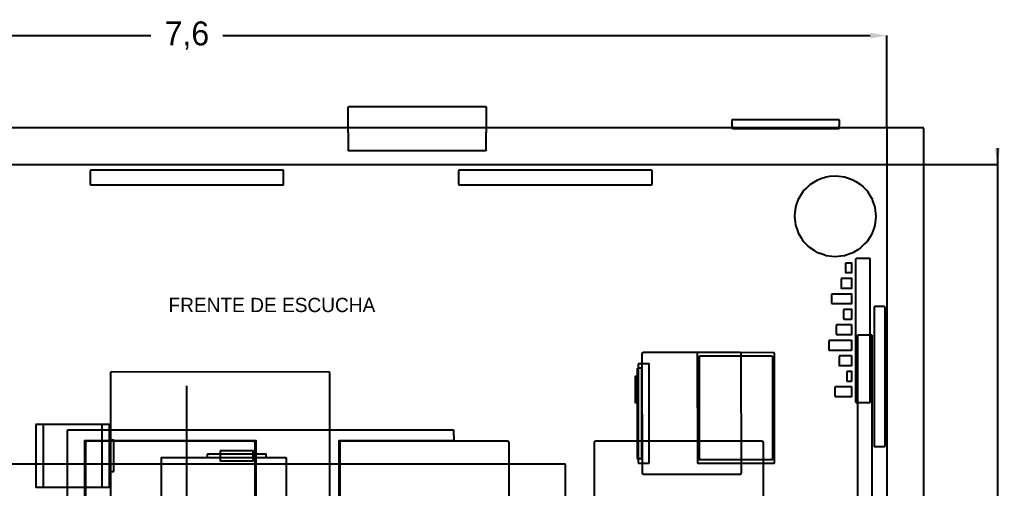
# Model space of a CAD drawing. Header units: metres. Extents: x 1053.8 to 1062.49, y -6.25 to 0.59.
# Drawn here: x 1057.09 to 1062.49, y -1.96 to 0.59 of the extents above; entities that cross this region are included whole.
import ezdxf

# ---------------------------------------------------------------- set-up
doc = ezdxf.new("R2010")
doc.units = ezdxf.units.M
for name, color, linetype in [('CORTE', 7, 'Continuous'), ('COTAS', 4, 'Continuous'), ('TEXTOS', 7, 'Continuous'), ('VISTA', 8, 'Continuous')]:
    doc.layers.add(name, color=color, linetype=linetype)
doc.dimstyles.get("Standard").update_dxf_attribs({"dimtxt": 2.5, "dimasz": 2.5, "dimexe": 1.25, "dimexo": 0.625, "dimtad": 1, "dimcen": 2.5, "dimazin": 3, "dimtfac": 1, "dimtmove": 0, "dimatfit": 3})

# ---------------------------------------------------------------- blocks, each defined once
blk = doc.blocks.new('_CLOSEDFILLED')
at = {"color": 0, "linetype": 'BYBLOCK'}
blk.add_solid([(-1, 0.164), (0, 0), (-1, -0.164)], dxfattribs=at)
blk = doc.blocks.new('*D1')
for p, q in [((1054.2, 0), (1054.2, 0.5)), ((1054.29, 0.5), (1057.805, 0.5)), ((1058.195, 0.5), (1061.71, 0.5)), ((1061.8, 0), (1061.8, 0.5))]:
    blk.add_line(p, q)
at = {"layer": 'Defpoints'}
for p in [(1054.2, 0.5), (1054.2, 0), (1061.8, 0)]:
    blk.add_point(p, dxfattribs=at)
at = {"layer": 'COTAS', "xscale": 0.09, "yscale": 0.09, "rotation": 180}
blk.add_blockref('_CLOSEDFILLED', (1054.2, 0.5), dxfattribs=at)
at = {"layer": 'COTAS', "xscale": 0.09, "yscale": 0.09}
blk.add_blockref('_CLOSEDFILLED', (1061.8, 0.5), dxfattribs=at)
at = {"layer": 'COTAS', "insert": (1058, 0.5), "char_height": 0.13, "attachment_point": 5}
blk.add_mtext('7,6', dxfattribs=at)
blk = doc.blocks.new('*D2')
for p, q in [((1062.4, -0.11), (1062.4, -2.805)), ((1062, -0.2), (1062.4, -0.2)), ((1062.4, -3.195), (1062.4, -5.89)), ((1062, -5.8), (1062.4, -5.8))]:
    blk.add_line(p, q)
at = {"layer": 'Defpoints'}
for p in [(1062, -0.2), (1062.4, -0.2), (1062, -5.8)]:
    blk.add_point(p, dxfattribs=at)
at = {"layer": 'COTAS', "xscale": 0.09, "yscale": 0.09}
for p, rotation in [((1062.4, -0.2), 270), ((1062.4, -5.8), 90)]:
    blk.add_blockref('_CLOSEDFILLED', p, dxfattribs=dict(at, rotation=rotation))
at = {"layer": 'COTAS', "insert": (1062.4, -3), "char_height": 0.13, "attachment_point": 5, "rotation": 90}
blk.add_mtext('5,6', dxfattribs=at)

msp = doc.modelspace()

# ---------------------------------------------------------------- linework, layer by layer
at = {"layer": 'CORTE'}
for p, q in [((1058.8753, 0.1116), (1058.875, 0.1105)), ((1058.875, -0.0262), (1058.875, 0.1105)), ((1058.8753, 0.1116), (1058.8758, 0.1131)), ((1058.876, 0.1133), (1058.8758, 0.1131)), ((1058.876, 0.1133), (1058.8763, 0.1137)), ((1058.8763, 0.1137), (1058.8767, 0.114)), ((1058.8767, 0.114), (1058.8769, 0.1142)), ((1058.8769, 0.1142), (1058.8784, 0.1147)), ((1058.8784, 0.1147), (1058.8795, 0.115)), ((1058.8795, 0.115), (1059.318, 0.115)), ((1059.318, 0.115), (1059.6205, 0.115)), ((1059.6205, 0.115), (1059.622, 0.1145)), ((1059.622, 0.1145), (1059.6231, 0.1142)), ((1059.6231, 0.1142), (1059.6234, 0.1139)), ((1059.6234, 0.1139), (1059.6237, 0.1137)), ((1059.6237, 0.1137), (1059.624, 0.1133)), ((1059.6242, 0.1131), (1059.624, 0.1133)), ((1059.6242, 0.1131), (1059.6247, 0.1116)), ((1059.625, 0.1105), (1059.6247, 0.1116)), ((1059.625, 0.1105), (1059.625, -0.0262)), ((1058.875, -0.0262), (1058.875, -0.0262)), ((1058.875, -0.0262), (1058.875, -0.1205)), ((1059.625, -0.1205), (1059.625, -0.0262)), ((1058.8755, -0.122), (1058.875, -0.1205)), ((1058.8755, -0.122), (1058.8758, -0.1231)), ((1058.8761, -0.1234), (1058.8758, -0.1231)), ((1058.8761, -0.1234), (1058.8763, -0.1237)), ((1058.8767, -0.124), (1058.8763, -0.1237)), ((1058.8769, -0.1242), (1058.8767, -0.124)), ((1058.8784, -0.1247), (1058.8769, -0.1242)), ((1058.8795, -0.125), (1058.8784, -0.1247)), ((1059.318, -0.125), (1058.8795, -0.125)), ((1059.6205, -0.125), (1059.318, -0.125)), ((1059.622, -0.1245), (1059.6205, -0.125)), ((1059.6231, -0.1242), (1059.622, -0.1245)), ((1059.6234, -0.1239), (1059.6231, -0.1242)), ((1059.6237, -0.1237), (1059.6234, -0.1239)), ((1059.6237, -0.1237), (1059.6239, -0.1234)), ((1059.6242, -0.1231), (1059.6239, -0.1234)), ((1059.6242, -0.1231), (1059.6245, -0.122)), ((1059.625, -0.1205), (1059.6245, -0.122))]:
    msp.add_line(p, q, dxfattribs=at)
for points in [[(1054.0045, -0.2), (1058.7513, -0.2), (1061.9955, -0.2), (1061.997, -0.1995), (1061.9981, -0.1992), (1061.9984, -0.1989), (1061.9987, -0.1987), (1061.9989, -0.1984), (1061.9992, -0.1981), (1061.9995, -0.197), (1062, -0.1955), (1062, -0.118), (1062, -0.0045), (1061.9997, -0.0034), (1061.9992, -0.0019), (1061.999, -0.0017), (1061.9987, -0.0013), (1061.9984, -0.0011), (1061.9981, -0.0008), (1061.997, -0.0005), (1061.9955, 0), (1058.7513, 0), (1054.0045, 0)], [(1062, -3.5632), (1062, -0.0045), (1061.9997, -0.0034), (1061.9992, -0.0019), (1061.999, -0.0017), (1061.9987, -0.0013), (1061.9984, -0.0011), (1061.9981, -0.0008), (1061.997, -0.0005), (1061.9955, 0), (1061.918, 0), (1061.8045, 0), (1061.8034, -0.0003), (1061.8019, -0.0008), (1061.8017, -0.001), (1061.8013, -0.0013), (1061.801, -0.0017), (1061.801, -0.0017), (1061.8008, -0.0019), (1061.8003, -0.0034), (1061.8, -0.0045), (1061.8, -3.5632)]]:
    msp.add_lwpolyline(points, dxfattribs=at)
at = {"layer": 'VISTA'}
for p, q in [((1060.9601, 0.0436), (1060.96, 0.0433)), ((1060.96, 0.0106), (1060.96, 0.0433)), ((1060.96, 0.0106), (1060.96, -0.0033)), ((1060.9601, 0.0436), (1060.9603, 0.0443)), ((1060.9604, 0.0443), (1060.9603, 0.0443)), ((1060.9604, 0.0443), (1060.9605, 0.0445)), ((1060.9605, 0.0445), (1060.9607, 0.0446)), ((1060.9607, 0.0447), (1060.9614, 0.0449)), ((1060.9607, 0.0446), (1060.9607, 0.0447)), ((1060.9614, 0.0449), (1060.9617, 0.045)), ((1060.9617, 0.045), (1061.3663, 0.045)), ((1061.3663, 0.045), (1061.5383, 0.045)), ((1061.5383, 0.045), (1061.539, 0.0448)), ((1061.539, 0.0448), (1061.5393, 0.0447)), ((1061.5393, 0.0447), (1061.5394, 0.0446)), ((1061.5394, 0.0446), (1061.5395, 0.0445)), ((1061.5395, 0.0445), (1061.5396, 0.0443)), ((1061.5397, 0.0443), (1061.5396, 0.0443)), ((1061.5397, 0.0443), (1061.5399, 0.0436)), ((1061.54, 0.0433), (1061.5399, 0.0436)), ((1061.54, 0.0433), (1061.54, 0.0106)), ((1061.54, 0.0106), (1061.54, 0.0106)), ((1061.54, -0.0033), (1061.54, 0.0106)), ((1060.9602, -0.004), (1060.96, -0.0033)), ((1060.9602, -0.004), (1060.9603, -0.0043)), ((1060.9604, -0.0044), (1060.9603, -0.0043)), ((1060.9604, -0.0044), (1060.9605, -0.0045)), ((1060.9607, -0.0046), (1060.9605, -0.0045)), ((1060.9607, -0.0047), (1060.9607, -0.0046)), ((1060.9614, -0.0049), (1060.9607, -0.0047)), ((1060.9617, -0.005), (1060.9614, -0.0049)), ((1061.3663, -0.005), (1060.9617, -0.005)), ((1061.5383, -0.005), (1061.3663, -0.005)), ((1061.539, -0.0048), (1061.5383, -0.005)), ((1061.5393, -0.0047), (1061.539, -0.0048)), ((1061.5394, -0.0046), (1061.5393, -0.0047)), ((1061.5395, -0.0045), (1061.5394, -0.0046)), ((1061.5395, -0.0045), (1061.5396, -0.0044)), ((1061.5397, -0.0043), (1061.5396, -0.0044)), ((1061.5397, -0.0043), (1061.5398, -0.004)), ((1061.54, -0.0033), (1061.5398, -0.004)), ((1061.4421, -0.2756), (1061.471, -0.2655)), ((1061.471, -0.2655), (1061.4896, -0.2634)), ((1061.4896, -0.2634), (1061.52, -0.26)), ((1061.52, -0.26), (1061.5385, -0.2621)), ((1061.5385, -0.2621), (1061.569, -0.2655)), ((1061.569, -0.2655), (1061.5865, -0.2717)), ((1061.3612, -0.3297), (1061.3828, -0.308)), ((1061.3828, -0.308), (1061.3986, -0.2981)), ((1061.3986, -0.2981), (1061.4245, -0.2818)), ((1061.4245, -0.2818), (1061.4421, -0.2756)), ((1061.5865, -0.2717), (1061.6155, -0.2818)), ((1061.6155, -0.2818), (1061.6312, -0.2917)), ((1061.6312, -0.2917), (1061.6572, -0.308)), ((1061.6572, -0.308), (1061.6703, -0.3212)), ((1061.6703, -0.3212), (1061.692, -0.3428)), ((1061.3218, -0.3845), (1061.3317, -0.3688)), ((1061.3317, -0.3688), (1061.348, -0.3428)), ((1061.348, -0.3428), (1061.3612, -0.3297)), ((1061.692, -0.3428), (1061.7019, -0.3586)), ((1061.7019, -0.3586), (1061.7182, -0.3845)), ((1061.3021, -0.4615), (1061.3055, -0.431)), ((1061.3055, -0.431), (1061.3117, -0.4135)), ((1061.3117, -0.4135), (1061.3218, -0.3845)), ((1061.7182, -0.3845), (1061.7244, -0.4021)), ((1061.7244, -0.4021), (1061.7345, -0.431)), ((1061.7345, -0.431), (1061.7366, -0.4496)), ((1061.3, -0.48), (1061.3021, -0.4615)), ((1061.3034, -0.5104), (1061.3, -0.48)), ((1061.7366, -0.4496), (1061.74, -0.48)), ((1061.74, -0.48), (1061.7379, -0.4985)), ((1061.3055, -0.529), (1061.3034, -0.5104)), ((1061.3156, -0.5579), (1061.3055, -0.529)), ((1061.7345, -0.529), (1061.7283, -0.5465)), ((1061.7379, -0.4985), (1061.7345, -0.529)), ((1061.3218, -0.5755), (1061.3156, -0.5579)), ((1061.3381, -0.6014), (1061.3218, -0.5755)), ((1061.7083, -0.5912), (1061.692, -0.6172)), ((1061.7182, -0.5755), (1061.7083, -0.5912)), ((1061.7283, -0.5465), (1061.7182, -0.5755)), ((1061.348, -0.6172), (1061.3381, -0.6014)), ((1061.3697, -0.6388), (1061.348, -0.6172)), ((1061.3828, -0.652), (1061.3697, -0.6388)), ((1061.6788, -0.6303), (1061.6572, -0.652)), ((1061.692, -0.6172), (1061.6788, -0.6303)), ((1061.4088, -0.6683), (1061.3828, -0.652)), ((1061.4245, -0.6782), (1061.4088, -0.6683)), ((1061.4535, -0.6883), (1061.4245, -0.6782)), ((1061.471, -0.6945), (1061.4535, -0.6883)), ((1061.5015, -0.6979), (1061.471, -0.6945)), ((1061.52, -0.7), (1061.5015, -0.6979)), ((1061.5504, -0.6966), (1061.52, -0.7)), ((1061.569, -0.6945), (1061.5504, -0.6966)), ((1061.5979, -0.6844), (1061.569, -0.6945)), ((1061.6155, -0.6782), (1061.5979, -0.6844)), ((1061.6414, -0.6619), (1061.6155, -0.6782)), ((1061.6572, -0.652), (1061.6414, -0.6619)), ((1058, -3.1), (1058, -1.4))]:
    msp.add_line(p, q, dxfattribs=at)
for points in [[(1057.476, -0.2317), (1057.4758, -0.2319), (1057.4752, -0.2338), (1057.475, -0.2345), (1057.475, -0.2863), (1057.475, -0.3055), (1057.4756, -0.3074), (1057.4758, -0.3081), (1057.4762, -0.3085), (1057.4763, -0.3087), (1057.4767, -0.309), (1057.4769, -0.3092), (1057.4788, -0.3098), (1057.4795, -0.31), (1058.2395, -0.31), (1058.5205, -0.31), (1058.5224, -0.3094), (1058.5231, -0.3092), (1058.5235, -0.3088), (1058.5237, -0.3087), (1058.5238, -0.3085), (1058.5242, -0.3081), (1058.5244, -0.3074), (1058.525, -0.3055), (1058.525, -0.2863), (1058.525, -0.2345), (1058.5248, -0.2338), (1058.5242, -0.2319), (1058.524, -0.2317), (1058.5237, -0.2313), (1058.5235, -0.2312), (1058.5231, -0.2308), (1058.5224, -0.2306), (1058.5205, -0.23), (1058.2395, -0.23), (1057.4795, -0.23), (1057.4788, -0.2302), (1057.4769, -0.2308), (1057.4767, -0.231), (1057.4763, -0.2313), (1057.476, -0.2317)], [(1059.476, -0.2317), (1059.4758, -0.2319), (1059.4752, -0.2338), (1059.475, -0.2345), (1059.475, -0.2863), (1059.475, -0.3055), (1059.4756, -0.3074), (1059.4758, -0.3081), (1059.4762, -0.3085), (1059.4763, -0.3087), (1059.4767, -0.309), (1059.4769, -0.3092), (1059.4788, -0.3098), (1059.4795, -0.31), (1060.2395, -0.31), (1060.5205, -0.31), (1060.5224, -0.3094), (1060.5231, -0.3092), (1060.5235, -0.3088), (1060.5237, -0.3087), (1060.5238, -0.3085), (1060.5242, -0.3081), (1060.5244, -0.3074), (1060.525, -0.3055), (1060.525, -0.2863), (1060.525, -0.2345), (1060.5248, -0.2338), (1060.5242, -0.2319), (1060.524, -0.2317), (1060.5237, -0.2313), (1060.5235, -0.2312), (1060.5231, -0.2308), (1060.5224, -0.2306), (1060.5205, -0.23), (1060.2395, -0.23), (1059.4795, -0.23), (1059.4788, -0.2302), (1059.4769, -0.2308), (1059.4767, -0.231), (1059.4763, -0.2313), (1059.476, -0.2317)], [(1061.5756, -0.7346), (1061.575, -0.736), (1061.575, -0.784), (1061.5756, -0.7854), (1061.577, -0.786), (1061.608, -0.786), (1061.6094, -0.7854), (1061.61, -0.784), (1061.61, -0.736), (1061.6094, -0.7346), (1061.608, -0.734), (1061.577, -0.734), (1061.5756, -0.7346)], [(1061.6307, -0.7114), (1061.6306, -0.7115), (1061.6301, -0.7131), (1061.63, -0.7135), (1061.63, -1.3411), (1061.63, -1.4865), (1061.6305, -1.4881), (1061.6306, -1.4885), (1061.631, -1.4889), (1061.631, -1.489), (1061.6314, -1.4893), (1061.6315, -1.4894), (1061.6331, -1.4899), (1061.6335, -1.49), (1061.6928, -1.49), (1061.7065, -1.49), (1061.7081, -1.4895), (1061.7085, -1.4894), (1061.7089, -1.489), (1061.709, -1.489), (1061.709, -1.4889), (1061.7094, -1.4885), (1061.7095, -1.4881), (1061.71, -1.4865), (1061.71, -1.3411), (1061.71, -0.7135), (1061.7099, -0.7131), (1061.7094, -0.7115), (1061.7093, -0.7114), (1061.709, -0.711), (1061.7089, -0.711), (1061.7085, -0.7106), (1061.7081, -0.7105), (1061.7065, -0.71), (1061.6928, -0.71), (1061.6335, -0.71), (1061.6331, -0.7101), (1061.6315, -0.7106), (1061.6314, -0.7107), (1061.631, -0.711), (1061.6307, -0.7114)], [(1061.5526, -0.8186), (1061.552, -0.82), (1061.552, -0.868), (1061.5526, -0.8694), (1061.554, -0.87), (1061.608, -0.87), (1061.6094, -0.8694), (1061.61, -0.868), (1061.61, -0.82), (1061.6094, -0.8186), (1061.608, -0.818), (1061.554, -0.818), (1061.5526, -0.8186)], [(1061.5006, -0.9026), (1061.5, -0.904), (1061.5, -0.952), (1061.5006, -0.9534), (1061.502, -0.954), (1061.608, -0.954), (1061.6094, -0.9534), (1061.61, -0.952), (1061.61, -0.904), (1061.6094, -0.9026), (1061.608, -0.902), (1061.502, -0.902), (1061.5006, -0.9026)], [(1061.7309, -0.9718), (1061.7308, -0.9719), (1061.7302, -0.9739), (1061.73, -0.9745), (1061.73, -1.5518), (1061.73, -1.7255), (1061.7306, -1.7275), (1061.7308, -1.7281), (1061.7312, -1.7285), (1061.7313, -1.7287), (1061.7318, -1.7291), (1061.7319, -1.7292), (1061.7339, -1.7298), (1061.7345, -1.73), (1061.7737, -1.73), (1061.7855, -1.73), (1061.7875, -1.7294), (1061.7881, -1.7292), (1061.7885, -1.7288), (1061.7887, -1.7287), (1061.7888, -1.7285), (1061.7892, -1.7281), (1061.7894, -1.7275), (1061.79, -1.7255), (1061.79, -1.5518), (1061.79, -0.9745), (1061.7898, -0.9739), (1061.7892, -0.9719), (1061.7891, -0.9718), (1061.7887, -0.9713), (1061.7885, -0.9712), (1061.7881, -0.9708), (1061.7875, -0.9706), (1061.7855, -0.97), (1061.7737, -0.97), (1061.7345, -0.97), (1061.7339, -0.9702), (1061.7319, -0.9708), (1061.7318, -0.9709), (1061.7313, -0.9713), (1061.7309, -0.9718)], [(1061.5656, -0.9866), (1061.565, -0.988), (1061.565, -1.036), (1061.5656, -1.0374), (1061.567, -1.038), (1061.608, -1.038), (1061.6094, -1.0374), (1061.61, -1.036), (1061.61, -0.988), (1061.6094, -0.9866), (1061.608, -0.986), (1061.567, -0.986), (1061.5656, -0.9866)], [(1061.5256, -1.0706), (1061.525, -1.072), (1061.525, -1.12), (1061.5256, -1.1214), (1061.527, -1.122), (1061.608, -1.122), (1061.6094, -1.1214), (1061.61, -1.12), (1061.61, -1.072), (1061.6094, -1.0706), (1061.608, -1.07), (1061.527, -1.07), (1061.5256, -1.0706)], [(1061.4856, -1.1546), (1061.485, -1.156), (1061.485, -1.204), (1061.4856, -1.2054), (1061.487, -1.206), (1061.608, -1.206), (1061.6094, -1.2054), (1061.61, -1.204), (1061.61, -1.156), (1061.6094, -1.1546), (1061.608, -1.154), (1061.487, -1.154), (1061.4856, -1.1546)], [(1060.4715, -1.8766), (1060.478, -1.88), (1061.0066, -1.8785), (1061.01, -1.872), (1061.0085, -1.2234), (1061.002, -1.22), (1060.478, -1.22), (1060.4723, -1.2223), (1060.47, -1.228), (1060.4715, -1.8766)], [(1060.7712, -1.8188), (1060.774, -1.82), (1061.186, -1.82), (1061.1893, -1.8183), (1061.19, -1.224), (1061.1883, -1.2207), (1060.774, -1.22), (1060.7707, -1.2217), (1060.7712, -1.8188)], [(1060.7717, -1.2217), (1060.7715, -1.2222), (1060.7715, -1.2215), (1060.7717, -1.2217)], [(1060.7809, -1.2414), (1060.7807, -1.2417), (1060.7803, -1.2429), (1060.78, -1.244), (1060.78, -1.5355), (1060.78, -1.796), (1060.7804, -1.7972), (1060.7807, -1.7983), (1060.781, -1.7986), (1060.7812, -1.7988), (1060.7814, -1.7991), (1060.7817, -1.7993), (1060.7829, -1.7997), (1060.784, -1.8), (1060.991, -1.8), (1061.176, -1.8), (1061.1772, -1.7996), (1061.1783, -1.7993), (1061.1786, -1.799), (1061.1788, -1.7988), (1061.179, -1.7986), (1061.1793, -1.7983), (1061.1796, -1.7972), (1061.18, -1.796), (1061.18, -1.5355), (1061.18, -1.244), (1061.1797, -1.2429), (1061.1793, -1.2417), (1061.1791, -1.2414), (1061.1788, -1.2412), (1061.1786, -1.241), (1061.1783, -1.2407), (1061.1772, -1.2404), (1061.176, -1.24), (1060.991, -1.24), (1060.784, -1.24), (1060.7829, -1.2403), (1060.7817, -1.2407), (1060.7814, -1.2409), (1060.7812, -1.2412), (1060.7809, -1.2414)], [(1061.1883, -1.2217), (1061.1878, -1.2215), (1061.1885, -1.2215), (1061.1883, -1.2217)], [(1061.5406, -1.2386), (1061.54, -1.24), (1061.54, -1.288), (1061.5406, -1.2894), (1061.542, -1.29), (1061.608, -1.29), (1061.6094, -1.2894), (1061.61, -1.288), (1061.61, -1.24), (1061.6094, -1.2386), (1061.608, -1.238), (1061.542, -1.238), (1061.5406, -1.2386)], [(1060.4511, -1.2812), (1060.4507, -1.2817), (1060.4506, -1.282), (1060.45, -1.284), (1060.45, -1.3501), (1060.45, -1.816), (1060.4501, -1.8163), (1060.4507, -1.8183), (1060.4508, -1.8184), (1060.4512, -1.8188), (1060.4512, -1.8189), (1060.4517, -1.8193), (1060.452, -1.8194), (1060.454, -1.82), (1060.4605, -1.82), (1060.506, -1.82), (1060.5063, -1.8199), (1060.5083, -1.8193), (1060.5084, -1.8192), (1060.5088, -1.8188), (1060.5092, -1.8184), (1060.5093, -1.8183), (1060.5099, -1.8163), (1060.51, -1.816), (1060.51, -1.3501), (1060.51, -1.284), (1060.5094, -1.282), (1060.5093, -1.2817), (1060.5089, -1.2812), (1060.5088, -1.2812), (1060.5084, -1.2808), (1060.5083, -1.2807), (1060.5063, -1.2801), (1060.506, -1.28), (1060.4605, -1.28), (1060.454, -1.28), (1060.452, -1.2806), (1060.4517, -1.2807), (1060.4512, -1.2811), (1060.4512, -1.2812), (1060.4511, -1.2812)], [(1058.7719, -4.675), (1058.7757, -4.673), (1058.7765, -1.3298), (1058.7746, -1.3259), (1057.5881, -1.325), (1057.5843, -1.327), (1057.5848, -4.6736), (1058.7719, -4.675)], [(1060.4475, -1.795), (1060.4665, -1.795), (1060.4695, -1.792), (1060.4695, -1.308), (1060.4665, -1.305), (1060.4475, -1.305), (1060.4445, -1.308), (1060.4445, -1.792), (1060.4475, -1.795)], [(1060.4475, -1.795), (1060.4665, -1.795), (1060.4695, -1.792), (1060.4695, -1.308), (1060.4665, -1.305), (1060.4475, -1.305), (1060.4445, -1.308), (1060.4445, -1.792), (1060.4475, -1.795)], [(1060.4475, -1.795), (1060.4665, -1.795), (1060.4695, -1.792), (1060.4695, -1.308), (1060.4665, -1.305), (1060.4475, -1.305), (1060.4445, -1.308), (1060.4445, -1.792), (1060.4475, -1.795)], [(1060.4475, -1.795), (1060.4665, -1.795), (1060.4695, -1.792), (1060.4695, -1.308), (1060.4665, -1.305), (1060.4475, -1.305), (1060.4445, -1.308), (1060.4445, -1.792), (1060.4475, -1.795)], [(1060.4475, -1.795), (1060.4665, -1.795), (1060.4695, -1.792), (1060.4695, -1.308), (1060.4665, -1.305), (1060.4475, -1.305), (1060.4445, -1.308), (1060.4445, -1.792), (1060.4475, -1.795)], [(1060.4475, -1.795), (1060.4665, -1.795), (1060.4695, -1.792), (1060.4695, -1.308), (1060.4665, -1.305), (1060.4475, -1.305), (1060.4445, -1.308), (1060.4445, -1.792), (1060.4475, -1.795)], [(1060.4475, -1.795), (1060.4665, -1.795), (1060.4695, -1.792), (1060.4695, -1.308), (1060.4665, -1.305), (1060.4475, -1.305), (1060.4445, -1.308), (1060.4445, -1.792), (1060.4475, -1.795)], [(1060.4475, -1.795), (1060.4665, -1.795), (1060.4695, -1.792), (1060.4695, -1.308), (1060.4665, -1.305), (1060.4475, -1.305), (1060.4445, -1.308), (1060.4445, -1.792), (1060.4475, -1.795)], [(1061.5826, -1.3226), (1061.582, -1.324), (1061.582, -1.372), (1061.5826, -1.3734), (1061.584, -1.374), (1061.608, -1.374), (1061.6094, -1.3734), (1061.61, -1.372), (1061.61, -1.324), (1061.6094, -1.3226), (1061.608, -1.322), (1061.584, -1.322), (1061.5826, -1.3226)], [(1060.446, -1.49), (1060.446, -1.35), (1060.434, -1.35), (1060.434, -1.49), (1060.446, -1.49)], [(1060.446, -1.49), (1060.446, -1.35), (1060.434, -1.35), (1060.434, -1.49), (1060.446, -1.49)], [(1060.446, -1.49), (1060.446, -1.35), (1060.434, -1.35), (1060.434, -1.49), (1060.446, -1.49)], [(1060.446, -1.49), (1060.446, -1.35), (1060.434, -1.35), (1060.434, -1.49), (1060.446, -1.49)], [(1060.446, -1.49), (1060.446, -1.35), (1060.434, -1.35), (1060.434, -1.49), (1060.446, -1.49)], [(1060.446, -1.49), (1060.446, -1.35), (1060.434, -1.35), (1060.434, -1.49), (1060.446, -1.49)], [(1060.446, -1.49), (1060.446, -1.35), (1060.434, -1.35), (1060.434, -1.49), (1060.446, -1.49)], [(1060.446, -1.49), (1060.446, -1.35), (1060.434, -1.35), (1060.434, -1.49), (1060.446, -1.49)], [(1061.5186, -1.4066), (1061.518, -1.408), (1061.518, -1.456), (1061.5186, -1.4574), (1061.52, -1.458), (1061.608, -1.458), (1061.6094, -1.4574), (1061.61, -1.456), (1061.61, -1.408), (1061.6094, -1.4066), (1061.608, -1.406), (1061.52, -1.406), (1061.5186, -1.4066)], [(1057.1803, -1.6104), (1057.1803, -1.6105), (1057.1801, -1.611), (1057.18, -1.6111), (1057.18, -1.8678), (1057.18, -1.9489), (1057.1802, -1.9494), (1057.1803, -1.9495), (1057.1804, -1.9496), (1057.1804, -1.9497), (1057.1806, -1.9498), (1057.1806, -1.9498), (1057.1813, -1.95), (1057.1815, -1.95), (1057.4831, -1.95), (1057.5785, -1.95), (1057.5792, -1.9498), (1057.5794, -1.9498), (1057.5795, -1.9497), (1057.5796, -1.9497), (1057.5796, -1.9496), (1057.5797, -1.9495), (1057.5798, -1.9494), (1057.58, -1.9489), (1057.58, -1.8678), (1057.58, -1.6111), (1057.5799, -1.611), (1057.5797, -1.6105), (1057.5797, -1.6104), (1057.5796, -1.6103), (1057.5795, -1.6103), (1057.5794, -1.6102), (1057.5792, -1.6102), (1057.5785, -1.61), (1057.4831, -1.61), (1057.1815, -1.61), (1057.1813, -1.61), (1057.1806, -1.6102), (1057.1806, -1.6102), (1057.1804, -1.6103), (1057.1803, -1.6104)], [(1057.2217, -1.6107), (1057.22, -1.6117), (1057.2203, -1.9493), (1057.2207, -1.9483), (1057.2217, -1.95), (1057.5393, -1.9497), (1057.5383, -1.9493), (1057.54, -1.9483), (1057.5397, -1.6107), (1057.2217, -1.6107)], [(1057.446, -2.66), (1057.446, -1.696), (1058.374, -1.696), (1058.374, -2.66), (1058.826, -2.66), (1058.826, -1.696), (1059.45, -1.696), (1059.4492, -1.6419), (1059.4455, -1.64), (1057.3519, -1.6408), (1057.35, -1.6445), (1057.3513, -2.6587), (1057.446, -2.66)], [(1057.45, -4.291), (1057.4517, -4.2962), (1057.459, -4.3), (1058.361, -4.3), (1058.3662, -4.2983), (1058.37, -4.291), (1058.37, -1.709), (1058.3683, -1.7038), (1058.361, -1.7), (1057.459, -1.7), (1057.4526, -1.7026), (1057.45, -1.709), (1057.45, -4.291)], [(1057.604, -1.8655), (1057.604, -1.8552), (1057.604, -1.8278), (1057.604, -1.8089), (1057.604, -1.7937), (1057.604, -1.78), (1057.604, -1.7663), (1057.604, -1.7511), (1057.604, -1.7322), (1057.604, -1.7048), (1057.604, -1.6945), (1057.5851, -1.6945), (1057.578, -1.6945), (1057.578, -1.7048), (1057.578, -1.7322), (1057.578, -1.7511), (1057.578, -1.7663), (1057.578, -1.78), (1057.578, -1.7937), (1057.578, -1.8089), (1057.578, -1.8278), (1057.578, -1.8552), (1057.578, -1.8655), (1057.5969, -1.8655), (1057.604, -1.8655)], [(1058.83, -4.291), (1058.8317, -4.2962), (1058.839, -4.3), (1059.741, -4.3), (1059.7462, -4.2983), (1059.75, -4.291), (1059.75, -1.709), (1059.7483, -1.7038), (1059.741, -1.7), (1058.839, -1.7), (1058.8326, -1.7026), (1058.83, -1.709), (1058.83, -4.291)], [(1060.21, -4.291), (1060.2117, -4.2962), (1060.219, -4.3), (1061.121, -4.3), (1061.1262, -4.2983), (1061.13, -4.291), (1061.13, -1.709), (1061.1283, -1.7038), (1061.121, -1.7), (1060.219, -1.7), (1060.2126, -1.7026), (1060.21, -1.709), (1060.21, -4.291)], [(1058.11, -1.771), (1058.11, -1.789), (1058.43, -1.789), (1058.43, -1.771), (1058.11, -1.771)], [(1058.18, -1.7525), (1058.18, -1.8075), (1058.36, -1.8075), (1058.36, -1.7525), (1058.18, -1.7525)], [(1056.305, -4.1705), (1056.3069, -4.1742), (1060.0505, -4.175), (1060.0542, -4.1731), (1060.055, -1.8295), (1060.0531, -1.8258), (1056.3095, -1.825), (1056.305, -1.8295), (1056.305, -4.1705)], [(1057.86, -4.2081), (1057.862, -4.21), (1058.538, -4.21), (1058.54, -4.2081), (1058.54, -1.7919), (1058.538, -1.79), (1057.8608, -1.7903), (1057.86, -4.2081)], [(1060.7717, -1.8183), (1060.7722, -1.8185), (1060.7715, -1.8185), (1060.7717, -1.8183)], [(1061.1885, -1.8185), (1061.1878, -1.8185), (1061.1883, -1.8183), (1061.1885, -1.8185)]]:
    msp.add_lwpolyline(points, close=True, dxfattribs=at)
msp.add_lwpolyline([(1061.72, -2.2705), (1061.72, -1.9296), (1061.72, -1.1295), (1061.7198, -1.1287), (1061.7192, -1.1269), (1061.719, -1.1267), (1061.7187, -1.1263), (1061.7185, -1.1262), (1061.7181, -1.1258), (1061.7173, -1.1256), (1061.7155, -1.125), (1061.6943, -1.125), (1061.6445, -1.125), (1061.6437, -1.1252), (1061.6419, -1.1258), (1061.6417, -1.126), (1061.6413, -1.1263), (1061.641, -1.1267), (1061.641, -1.1267), (1061.6408, -1.1269), (1061.6402, -1.1287), (1061.64, -1.1295), (1061.64, -1.9296), (1061.64, -2.2705)], dxfattribs=at)

# ---------------------------------------------------------------- texts
at = {"layer": 'TEXTOS'}
msp.add_text('FRENTE DE ESCUCHA', height=0.0775, dxfattribs=at).set_placement((1057.9, -1))

# ---------------------------------------------------------------- dimensions: what is measured, and where the dimension line sits
at = {"layer": 'COTAS'}
dim = msp.add_linear_dim(base=(1054.2, 0.5), p1=(1054.2, 0), p2=(1061.8, 0), dimstyle='Standard', override={"dimtxt": 0.13, "dimasz": 0.09}, dxfattribs=at)
dim.commit()
dim.dimension.update_dxf_attribs({"geometry": '*D1', "text_midpoint": (1058, 0.5)})
dim = msp.add_linear_dim(base=(1062.4, -0.2), p1=(1062, -0.2), p2=(1062, -5.8), angle=90, dimstyle='Standard', override={"dimtxt": 0.13, "dimasz": 0.09}, dxfattribs=at)
dim.commit()
dim.dimension.update_dxf_attribs({"geometry": '*D2', "text_midpoint": (1062.4, -3)})

doc.saveas('drawing.dxf')
